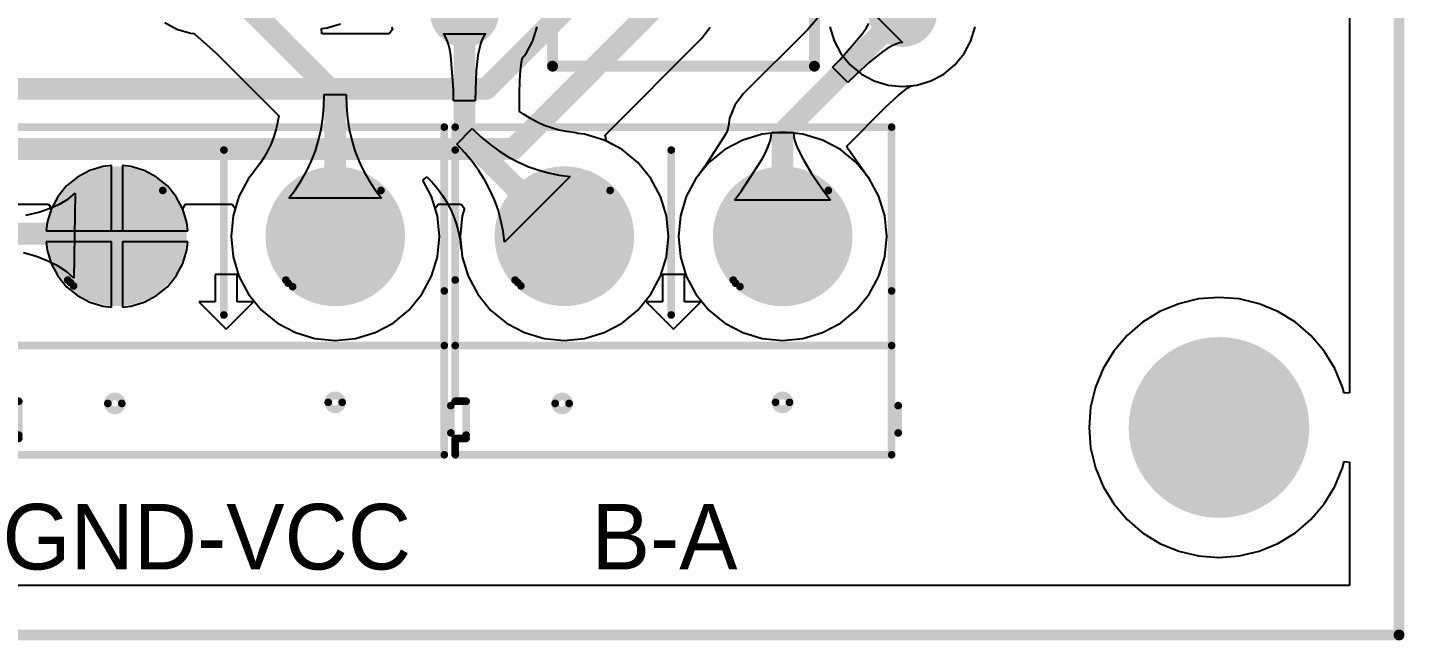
# Model space of a CAD drawing. Header units: millimetres. Extents: x 0 to 140, y 0 to 130.
# Drawn here: x 108.15 to 140.21, y -0.13 to 14.13 of the extents above; entities that cross this region are included whole.
import ezdxf

# ---------------------------------------------------------------- set-up
doc = ezdxf.new("R2010")
doc.units = ezdxf.units.MM
for name, color, linetype in [('BottomLayer', 5, 'Continuous'), ('BottomSolder', 6, 'Continuous'), ('KeepOutLayer', 6, 'Continuous'), ('MultiLayer', 9, 'Continuous'), ('PadHoleLayer', 156, 'Continuous'), ('TopLayer', 1, 'Continuous'), ('TopOverlay', 2, 'Continuous'), ('TopSolder', 216, 'Continuous')]:
    doc.layers.add(name, color=color, linetype=linetype)

# ---------------------------------------------------------------- blocks, each defined once
blk = doc.blocks.new('_________1_4__7')
at = {"layer": 'BottomLayer'}
h = blk.add_hatch(color=5, dxfattribs=at)
edge = h.paths.add_edge_path()
edge.add_arc((-5.1, 0), 0.7, 0, 360)
h = blk.add_hatch(color=5, dxfattribs=at)
edge = h.paths.add_edge_path()
edge.add_arc((5.1, 0), 0.7, 0, 360)
at = {"layer": 'BottomSolder'}
h = blk.add_hatch(color=6, dxfattribs=at)
edge = h.paths.add_edge_path()
edge.add_arc((-5.1, 0), 0.802, 0, 360)
h = blk.add_hatch(color=6, dxfattribs=at)
edge = h.paths.add_edge_path()
edge.add_arc((5.1, 0), 0.802, 0, 360)
at = {"layer": 'MultiLayer'}
h = blk.add_hatch(color=9, dxfattribs=at)
edge = h.paths.add_edge_path()
edge.add_arc((-5.1, 0), 0.7, 0, 360)
h = blk.add_hatch(color=9, dxfattribs=at)
edge = h.paths.add_edge_path()
edge.add_arc((5.1, 0), 0.7, 0, 360)
at = {"layer": 'PadHoleLayer'}
h = blk.add_hatch(color=156, dxfattribs=at)
edge = h.paths.add_edge_path()
edge.add_arc((-5.1, 0), 0.3, 0, 360)
h = blk.add_hatch(color=156, dxfattribs=at)
edge = h.paths.add_edge_path()
edge.add_arc((5.1, 0), 0.3, 0, 360)
at = {"layer": 'TopLayer'}
h = blk.add_hatch(color=1, dxfattribs=at)
edge = h.paths.add_edge_path()
edge.add_arc((-5.1, 0), 0.7, 0, 360)
h = blk.add_hatch(color=1, dxfattribs=at)
edge = h.paths.add_edge_path()
edge.add_arc((5.1, 0), 0.7, 0, 360)
at = {"layer": 'TopSolder'}
h = blk.add_hatch(color=216, dxfattribs=at)
edge = h.paths.add_edge_path()
edge.add_arc((-5.1, 0), 0.802, 0, 360)
h = blk.add_hatch(color=216, dxfattribs=at)
edge = h.paths.add_edge_path()
edge.add_arc((5.1, 0), 0.802, 0, 360)
at = {"layer": 'TopOverlay', "const_width": 0.254}
for points in [[(3.048, 1.25), (-3.048, 1.25)], [(-3.048, 1.25), (-3.048, -1.25)], [(3.048, 1.25), (3.048, -1.25)], [(-3.073, 0), (-4.394, 0)], [(4.42, 0), (3.099, 0)], [(3.048, -1.25), (-3.048, -1.25)]]:
    blk.add_lwpolyline(points, dxfattribs=at)
at = {"layer": 'TopOverlay', "const_width": 0.127}
for points in [[(-3.111, 1.25, 1), (-2.985, 1.25, 1)], [(-3.111, 1.25, 1), (-2.985, 1.25, 1)], [(2.985, 1.25, 1), (3.111, 1.25, 1)], [(2.985, 1.25, 1), (3.111, 1.25, 1)], [(-4.458, 0, 1), (-4.331, 0, 1)], [(-3.137, 0, 1), (-3.01, 0, 1)], [(3.035, 0, 1), (3.162, 0, 1)], [(4.356, 0, 1), (4.483, 0, 1)], [(-3.111, -1.25, 1), (-2.985, -1.25, 1)], [(-3.111, -1.25, 1), (-2.985, -1.25, 1)], [(2.985, -1.25, 1), (3.111, -1.25, 1)], [(2.985, -1.25, 1), (3.111, -1.25, 1)]]:
    blk.add_lwpolyline(points, format="xyb", close=True, dxfattribs=at)
blk = doc.blocks.new('C___2_KF301_5_08_11')
at = {"layer": 'BottomLayer'}
h = blk.add_hatch(color=5, dxfattribs=at)
edge = h.paths.add_edge_path()
edge.add_arc((0, 0), 1.397, 0, 360)
h = blk.add_hatch(color=5, dxfattribs=at)
edge = h.paths.add_edge_path()
edge.add_arc((5.08, 0), 1.397, 0, 360)
at = {"layer": 'BottomSolder'}
h = blk.add_hatch(color=6, dxfattribs=at)
edge = h.paths.add_edge_path()
edge.add_arc((0, 0), 1.499, 0, 360)
h = blk.add_hatch(color=6, dxfattribs=at)
edge = h.paths.add_edge_path()
edge.add_arc((5.08, 0), 1.499, 0, 360)
at = {"layer": 'MultiLayer'}
h = blk.add_hatch(color=9, dxfattribs=at)
edge = h.paths.add_edge_path()
edge.add_arc((0, 0), 1.397, 0, 360)
h = blk.add_hatch(color=9, dxfattribs=at)
edge = h.paths.add_edge_path()
edge.add_arc((5.08, 0), 1.397, 0, 360)
at = {"layer": 'PadHoleLayer'}
h = blk.add_hatch(color=156, dxfattribs=at)
edge = h.paths.add_edge_path()
edge.add_arc((0, 0), 0.635, 0, 360)
h = blk.add_hatch(color=156, dxfattribs=at)
edge = h.paths.add_edge_path()
edge.add_arc((5.08, 0), 0.635, 0, 360)
at = {"layer": 'TopLayer'}
h = blk.add_hatch(color=1, dxfattribs=at)
edge = h.paths.add_edge_path()
edge.add_arc((0, 0), 1.397, 0, 360)
h = blk.add_hatch(color=1, dxfattribs=at)
edge = h.paths.add_edge_path()
edge.add_arc((5.08, 0), 1.397, 0, 360)
at = {"layer": 'TopSolder'}
h = blk.add_hatch(color=216, dxfattribs=at)
edge = h.paths.add_edge_path()
edge.add_arc((0, 0), 1.499, 0, 360)
h = blk.add_hatch(color=216, dxfattribs=at)
edge = h.paths.add_edge_path()
edge.add_arc((5.08, 0), 1.499, 0, 360)
at = {"layer": 'TopOverlay'}
for p, q in [((2.54, 2.159), (1.905, 1.524)), ((3.175, 1.524), (2.54, 2.159)), ((1.905, 1.524), (2.286, 1.524)), ((2.286, 1.524), (2.286, 0.889)), ((2.794, 0.889), (2.794, 1.524)), ((2.794, 1.524), (3.175, 1.524)), ((2.286, 0.889), (2.794, 0.889))]:
    blk.add_line(p, q, dxfattribs=at)
at = {"layer": 'TopOverlay', "const_width": 0.178}
for points in [[(7.62, 5.08), (-2.54, 5.08)], [(-2.54, 5.08), (-2.54, 1.27)], [(7.62, 5.08), (7.62, 4.699)], [(-2.692, 4.572), (-2.692, 3.937)], [(7.62, 4.699), (7.366, 4.699)], [(7.366, 4.623), (7.366, 3.835)], [(7.62, 3.835), (7.366, 3.835)], [(7.62, 3.835), (7.62, -2.54)], [(7.62, 2.54), (-2.54, 2.54)], [(2.591, 1.829), (2.591, -2.007)], [(-2.54, 1.27), (-2.54, -2.54)], [(1.092, 1.092), (-1.067, -1.067)], [(6.16, 1.079), (4.013, -1.067)], [(7.62, 1.016), (7.62, -2.007)], [(7.62, -2.54), (-2.54, -2.54)]]:
    blk.add_lwpolyline(points, dxfattribs=at)
at = {"layer": 'TopOverlay'}
for points, const_width in [([(-2.584, 5.08, 1), (-2.496, 5.08, 1)], 0.0889), ([(-2.584, 5.08, 1), (-2.496, 5.08, 1)], 0.0889), ([(7.576, 5.08, 1), (7.664, 5.08, 1)], 0.0889), ([(7.576, 5.08, 1), (7.664, 5.08, 1)], 0.0889), ([(-2.737, 4.572, 1), (-2.648, 4.572, 1)], 0.0889), ([(7.322, 4.699, 1), (7.41, 4.699, 1)], 0.0889), ([(7.322, 4.623, 1), (7.41, 4.623, 1)], 0.0889), ([(7.576, 4.699, 1), (7.664, 4.699, 1)], 0.0889), ([(7.576, 4.699, 1), (7.664, 4.699, 1)], 0.0889), ([(-2.737, 3.937, 1), (-2.648, 3.937, 1)], 0.0889), ([(0.163, 3.861, 1), (-0.163, 3.861, 1)], 0.178), ([(-0.207, 3.861, 1), (-0.118, 3.861, 1)], 0.0889), ([(0.118, 3.861, 1), (0.207, 3.861, 1)], 0.0889), ([(5.293, 3.886, 1), (4.968, 3.886, 1)], 0.178), ([(4.924, 3.886, 1), (5.013, 3.886, 1)], 0.0889), ([(5.249, 3.886, 1), (5.338, 3.886, 1)], 0.0889), ([(7.322, 3.835, 1), (7.41, 3.835, 1)], 0.0889), ([(7.322, 3.835, 1), (7.41, 3.835, 1)], 0.0889), ([(7.576, 3.835, 1), (7.664, 3.835, 1)], 0.0889), ([(7.576, 3.835, 1), (7.664, 3.835, 1)], 0.0889), ([(-2.584, 2.54, 1), (-2.496, 2.54, 1)], 0.0889), ([(7.576, 2.54, 1), (7.664, 2.54, 1)], 0.0889), ([(2.546, 1.829, 1), (2.635, 1.829, 1)], 0.0889), ([(-2.584, 1.27, 1), (-2.496, 1.27, 1)], 0.0889), ([(-2.584, 1.27, 1), (-2.496, 1.27, 1)], 0.0889), ([(0.947, 1.17, 1), (1.036, 1.17, 1)], 0.0889), ([(1.048, 1.092, 1), (1.137, 1.092, 1)], 0.0889), ([(1.103, 1.017, 1), (1.192, 1.017, 1)], 0.0889), ([(6.045, 1.154, 1), (6.134, 1.154, 1)], 0.0889), ([(6.115, 1.079, 1), (6.204, 1.079, 1)], 0.0889), ([(6.183, 1.017, 1), (6.272, 1.017, 1)], 0.0889), ([(7.576, 1.016, 1), (7.664, 1.016, 1)], 0.0889), ([(-1.111, -1.067, 1), (-1.022, -1.067, 1)], 0.0889), ([(3.969, -1.067, 1), (4.058, -1.067, 1)], 0.0889), ([(2.546, -2.007, 1), (2.635, -2.007, 1)], 0.0889), ([(7.576, -2.007, 1), (7.664, -2.007, 1)], 0.0889), ([(-2.584, -2.54, 1), (-2.496, -2.54, 1)], 0.0889), ([(-2.584, -2.54, 1), (-2.496, -2.54, 1)], 0.0889), ([(7.576, -2.54, 1), (7.664, -2.54, 1)], 0.0889), ([(7.576, -2.54, 1), (7.664, -2.54, 1)], 0.0889)]:
    blk.add_lwpolyline(points, format="xyb", close=True, dxfattribs=dict(at, const_width=const_width))
at = {"layer": 'TopOverlay', "const_width": 0.178}
for points in [[(1.148, 1.017, -28.0907), (0.992, 1.17)], [(6.228, 1.017, -31.551006), (6.09, 1.154)]]:
    blk.add_lwpolyline(points, format="xyb", dxfattribs=at)
blk = doc.blocks.new('C___2_KF301_5_08_12')
at = {"layer": 'BottomLayer'}
h = blk.add_hatch(color=5, dxfattribs=at)
edge = h.paths.add_edge_path()
edge.add_arc((0, 0), 1.397, 0, 360)
h = blk.add_hatch(color=5, dxfattribs=at)
edge = h.paths.add_edge_path()
edge.add_arc((5.08, 0), 1.397, 0, 360)
at = {"layer": 'BottomSolder'}
h = blk.add_hatch(color=6, dxfattribs=at)
edge = h.paths.add_edge_path()
edge.add_arc((0, 0), 1.499, 0, 360)
h = blk.add_hatch(color=6, dxfattribs=at)
edge = h.paths.add_edge_path()
edge.add_arc((5.08, 0), 1.499, 0, 360)
at = {"layer": 'MultiLayer'}
h = blk.add_hatch(color=9, dxfattribs=at)
edge = h.paths.add_edge_path()
edge.add_arc((0, 0), 1.397, 0, 360)
h = blk.add_hatch(color=9, dxfattribs=at)
edge = h.paths.add_edge_path()
edge.add_arc((5.08, 0), 1.397, 0, 360)
at = {"layer": 'PadHoleLayer'}
h = blk.add_hatch(color=156, dxfattribs=at)
edge = h.paths.add_edge_path()
edge.add_arc((0, 0), 0.635, 0, 360)
h = blk.add_hatch(color=156, dxfattribs=at)
edge = h.paths.add_edge_path()
edge.add_arc((5.08, 0), 0.635, 0, 360)
at = {"layer": 'TopLayer'}
h = blk.add_hatch(color=1, dxfattribs=at)
edge = h.paths.add_edge_path()
edge.add_arc((0, 0), 1.397, 0, 360)
h = blk.add_hatch(color=1, dxfattribs=at)
edge = h.paths.add_edge_path()
edge.add_arc((5.08, 0), 1.397, 0, 360)
at = {"layer": 'TopSolder'}
h = blk.add_hatch(color=216, dxfattribs=at)
edge = h.paths.add_edge_path()
edge.add_arc((0, 0), 1.499, 0, 360)
h = blk.add_hatch(color=216, dxfattribs=at)
edge = h.paths.add_edge_path()
edge.add_arc((5.08, 0), 1.499, 0, 360)
at = {"layer": 'TopOverlay'}
for p, q in [((2.54, 2.159), (1.905, 1.524)), ((3.175, 1.524), (2.54, 2.159)), ((1.905, 1.524), (2.286, 1.524)), ((2.286, 1.524), (2.286, 0.889)), ((2.794, 0.889), (2.794, 1.524)), ((2.794, 1.524), (3.175, 1.524)), ((2.286, 0.889), (2.794, 0.889))]:
    blk.add_line(p, q, dxfattribs=at)
at = {"layer": 'TopOverlay', "const_width": 0.178}
for points in [[(7.62, 5.08), (-2.54, 5.08)], [(-2.54, 5.08), (-2.54, 1.27)], [(7.62, 5.08), (7.62, 4.699)], [(-2.692, 4.572), (-2.692, 3.937)], [(7.62, 4.699), (7.366, 4.699)], [(7.366, 4.623), (7.366, 3.835)], [(7.62, 3.835), (7.366, 3.835)], [(7.62, 3.835), (7.62, -2.54)], [(7.62, 2.54), (-2.54, 2.54)], [(2.591, 1.829), (2.591, -2.007)], [(-2.54, 1.27), (-2.54, -2.54)], [(1.092, 1.092), (-1.067, -1.067)], [(6.16, 1.079), (4.013, -1.067)], [(7.62, 1.016), (7.62, -2.007)], [(7.62, -2.54), (-2.54, -2.54)]]:
    blk.add_lwpolyline(points, dxfattribs=at)
at = {"layer": 'TopOverlay'}
for points, const_width in [([(-2.584, 5.08, 1), (-2.496, 5.08, 1)], 0.0889), ([(-2.584, 5.08, 1), (-2.496, 5.08, 1)], 0.0889), ([(7.576, 5.08, 1), (7.664, 5.08, 1)], 0.0889), ([(7.576, 5.08, 1), (7.664, 5.08, 1)], 0.0889), ([(-2.737, 4.572, 1), (-2.648, 4.572, 1)], 0.0889), ([(7.322, 4.699, 1), (7.41, 4.699, 1)], 0.0889), ([(7.322, 4.623, 1), (7.41, 4.623, 1)], 0.0889), ([(7.576, 4.699, 1), (7.664, 4.699, 1)], 0.0889), ([(7.576, 4.699, 1), (7.664, 4.699, 1)], 0.0889), ([(-2.737, 3.937, 1), (-2.648, 3.937, 1)], 0.0889), ([(0.163, 3.861, 1), (-0.163, 3.861, 1)], 0.178), ([(-0.207, 3.861, 1), (-0.118, 3.861, 1)], 0.0889), ([(0.118, 3.861, 1), (0.207, 3.861, 1)], 0.0889), ([(5.293, 3.886, 1), (4.968, 3.886, 1)], 0.178), ([(4.924, 3.886, 1), (5.013, 3.886, 1)], 0.0889), ([(5.249, 3.886, 1), (5.338, 3.886, 1)], 0.0889), ([(7.322, 3.835, 1), (7.41, 3.835, 1)], 0.0889), ([(7.322, 3.835, 1), (7.41, 3.835, 1)], 0.0889), ([(7.576, 3.835, 1), (7.664, 3.835, 1)], 0.0889), ([(7.576, 3.835, 1), (7.664, 3.835, 1)], 0.0889), ([(-2.584, 2.54, 1), (-2.496, 2.54, 1)], 0.0889), ([(7.576, 2.54, 1), (7.664, 2.54, 1)], 0.0889), ([(2.546, 1.829, 1), (2.635, 1.829, 1)], 0.0889), ([(-2.584, 1.27, 1), (-2.496, 1.27, 1)], 0.0889), ([(-2.584, 1.27, 1), (-2.496, 1.27, 1)], 0.0889), ([(0.947, 1.17, 1), (1.036, 1.17, 1)], 0.0889), ([(1.048, 1.092, 1), (1.137, 1.092, 1)], 0.0889), ([(1.103, 1.017, 1), (1.192, 1.017, 1)], 0.0889), ([(6.045, 1.154, 1), (6.134, 1.154, 1)], 0.0889), ([(6.115, 1.079, 1), (6.204, 1.079, 1)], 0.0889), ([(6.183, 1.017, 1), (6.272, 1.017, 1)], 0.0889), ([(7.576, 1.016, 1), (7.664, 1.016, 1)], 0.0889), ([(-1.111, -1.067, 1), (-1.022, -1.067, 1)], 0.0889), ([(3.969, -1.067, 1), (4.058, -1.067, 1)], 0.0889), ([(2.546, -2.007, 1), (2.635, -2.007, 1)], 0.0889), ([(7.576, -2.007, 1), (7.664, -2.007, 1)], 0.0889), ([(-2.584, -2.54, 1), (-2.496, -2.54, 1)], 0.0889), ([(-2.584, -2.54, 1), (-2.496, -2.54, 1)], 0.0889), ([(7.576, -2.54, 1), (7.664, -2.54, 1)], 0.0889), ([(7.576, -2.54, 1), (7.664, -2.54, 1)], 0.0889)]:
    blk.add_lwpolyline(points, format="xyb", close=True, dxfattribs=dict(at, const_width=const_width))
at = {"layer": 'TopOverlay', "const_width": 0.178}
for points in [[(1.148, 1.017, -28.0907), (0.992, 1.17)], [(6.228, 1.017, -31.551006), (6.09, 1.154)]]:
    blk.add_lwpolyline(points, format="xyb", dxfattribs=at)

msp = doc.modelspace()

# ---------------------------------------------------------------- hatches: boundary and pattern name
at = {"layer": 'BottomLayer'}
h = msp.add_hatch(color=5, dxfattribs=at)
edge = h.paths.add_edge_path()
edge.add_arc((135.89, 4.826), 2, 0, 360)
at = {"layer": 'BottomSolder'}
h = msp.add_hatch(color=6, dxfattribs=at)
edge = h.paths.add_edge_path()
edge.add_arc((135.89, 4.826), 2.102, 0, 360)
at = {"layer": 'MultiLayer'}
h = msp.add_hatch(color=9, dxfattribs=at)
edge = h.paths.add_edge_path()
edge.add_arc((135.89, 4.826), 2, 0, 360)
at = {"layer": 'PadHoleLayer'}
h = msp.add_hatch(color=156, dxfattribs=at)
edge = h.paths.add_edge_path()
edge.add_arc((135.89, 4.826), 1.5, 0, 360)
at = {"layer": 'TopLayer'}
h = msp.add_hatch(color=1, dxfattribs=at)
edge = h.paths.add_edge_path()
edge.add_arc((135.89, 4.826), 2, 0, 360)
at = {"layer": 'TopSolder'}
h = msp.add_hatch(color=216, dxfattribs=at)
edge = h.paths.add_edge_path()
edge.add_arc((135.89, 4.826), 2.102, 0, 360)

# ---------------------------------------------------------------- linework, layer by layer
at = {"layer": 'BottomLayer'}
for p, q in [((138.928, 124.794), (138.928, 5.635)), ((126.78, 14.618), (126.317, 14.083)), ((127.824, 14.478), (128.524, 13.778)), ((111.346, 14.242), (111.633, 14.088)), ((119.917, 13.818), (120.015, 14.142)), ((127.591, 13.99), (127.675, 14.111)), ((127.675, 14.111), (127.74, 14.221)), ((130.117, 13.818), (130.215, 14.142)), ((111.633, 14.088), (111.944, 13.994)), ((111.944, 13.994), (112.027, 13.986)), ((112.027, 13.986), (112.05, 13.969)), ((112.05, 13.969), (112.529, 13.548)), ((117.875, 13.924), (117.829, 13.983)), ((117.829, 13.983), (118.819, 13.983)), ((117.916, 13.844), (117.875, 13.924)), ((117.952, 13.742), (117.916, 13.844)), ((118.732, 13.844), (118.696, 13.742)), ((118.773, 13.924), (118.732, 13.844)), ((118.819, 13.983), (118.773, 13.924)), ((119.758, 13.52), (119.917, 13.818)), ((126.317, 14.083), (124.824, 12.59)), ((127.07, 13.387), (127.591, 13.99)), ((129.958, 13.52), (130.117, 13.818)), ((112.529, 13.548), (114, 12.077)), ((117.983, 13.618), (117.952, 13.742)), ((118.01, 13.473), (117.983, 13.618)), ((118.068, 12.678), (118.01, 13.473)), ((118.638, 13.473), (118.6, 13.119)), ((118.665, 13.618), (118.638, 13.473)), ((118.696, 13.742), (118.665, 13.618)), ((119.67, 13.413), (119.758, 13.52)), ((128.036, 13.545), (127.758, 13.322)), ((128.157, 13.629), (128.036, 13.545)), ((128.267, 13.694), (128.157, 13.629)), ((128.364, 13.741), (128.267, 13.694)), ((128.45, 13.769), (128.364, 13.741)), ((128.524, 13.778), (128.45, 13.769)), ((129.743, 13.259), (129.958, 13.52)), ((119.622, 13.041), (119.653, 13.325)), ((119.653, 13.325), (119.667, 13.4)), ((119.667, 13.4), (119.67, 13.413)), ((126.893, 13.206), (127.07, 13.387)), ((127.252, 12.847), (126.893, 13.206)), ((127.758, 13.322), (127.433, 13.024)), ((129.482, 13.044), (129.743, 13.259)), ((118.6, 13.119), (118.58, 12.678)), ((119.605, 12.651), (119.622, 13.041)), ((127.433, 13.024), (127.252, 12.847)), ((128.86, 12.787), (129.184, 12.885)), ((129.184, 12.885), (129.482, 13.044)), ((115.054, 12.294), (115.062, 12.573)), ((115.062, 12.573), (115.57, 12.573)), ((115.57, 12.573), (115.578, 12.294)), ((118.07, 12.426), (118.068, 12.678)), ((118.58, 12.678), (118.578, 12.426)), ((119.605, 12.65), (119.605, 12.651)), ((119.605, 12.178), (119.605, 12.65)), ((124.824, 12.59), (124.621, 12.324)), ((128.138, 12.28), (128.425, 12.544)), ((128.425, 12.544), (128.649, 12.723)), ((128.649, 12.723), (128.711, 12.766)), ((128.711, 12.766), (128.723, 12.773)), ((128.723, 12.773), (128.86, 12.787)), ((115.029, 12.023), (115.054, 12.294)), ((115.578, 12.294), (115.603, 12.023)), ((118.578, 12.426), (118.07, 12.426)), ((124.621, 12.324), (124.493, 12.016)), ((127.223, 11.366), (128.137, 12.28)), ((128.137, 12.28), (128.138, 12.28)), ((113.981, 11.954), (113.939, 11.769)), ((114, 12.077), (113.981, 11.954)), ((114.988, 11.761), (115.029, 12.023)), ((115.603, 12.023), (115.644, 11.761)), ((119.699, 12.109), (119.605, 12.178)), ((119.859, 12.01), (119.699, 12.109)), ((120.019, 11.924), (119.859, 12.01)), ((120.183, 11.851), (120.019, 11.924)), ((124.493, 12.016), (124.47, 11.841)), ((113.886, 11.593), (113.822, 11.425)), ((113.939, 11.769), (113.886, 11.593)), ((114.93, 11.507), (114.988, 11.761)), ((115.644, 11.761), (115.702, 11.507)), ((118.144, 11.417), (118.504, 11.777)), ((118.504, 11.777), (118.705, 11.587)), ((118.705, 11.587), (118.912, 11.415)), ((120.35, 11.791), (120.183, 11.851)), ((120.521, 11.743), (120.35, 11.791)), ((120.698, 11.706), (120.521, 11.743)), ((120.917, 11.678), (120.698, 11.706)), ((120.966, 11.665), (120.917, 11.678)), ((121.123, 11.649), (120.966, 11.665)), ((121.578, 11.511), (121.123, 11.649)), ((124.373, 11.594), (123.934, 10.915)), ((124.414, 11.673), (124.373, 11.594)), ((124.446, 11.745), (124.414, 11.673)), ((124.455, 11.769), (124.446, 11.745)), ((124.456, 11.78), (124.455, 11.769)), ((124.47, 11.841), (124.456, 11.78)), ((125.441, 11.485), (125.467, 11.592)), ((125.467, 11.592), (125.476, 11.684)), ((125.476, 11.684), (125.984, 11.684)), ((125.984, 11.684), (125.993, 11.592)), ((125.993, 11.592), (126.019, 11.485)), ((113.747, 11.265), (113.66, 11.11)), ((113.822, 11.425), (113.747, 11.265)), ((114.766, 11.025), (114.856, 11.262)), ((114.856, 11.262), (114.93, 11.507)), ((115.702, 11.507), (115.776, 11.262)), ((115.776, 11.262), (115.866, 11.025)), ((118.334, 11.216), (118.144, 11.417)), ((118.912, 11.415), (119.125, 11.26)), ((119.125, 11.26), (119.344, 11.122)), ((121.997, 11.287), (121.578, 11.511)), ((122.365, 10.986), (121.997, 11.287)), ((125.26, 11.078), (125.338, 11.228)), ((125.338, 11.228), (125.398, 11.364)), ((125.398, 11.364), (125.441, 11.485)), ((126.019, 11.485), (126.062, 11.364)), ((126.062, 11.364), (126.122, 11.228)), ((126.122, 11.228), (126.2, 11.078)), ((127.269, 11.289), (127.223, 11.366)), ((127.518, 10.927), (127.269, 11.289)), ((110.109, 10.917), (109.912, 10.898)), ((110.109, 9.398), (110.109, 10.917)), ((110.56, 10.898), (110.363, 10.917)), ((110.363, 10.917), (110.363, 9.398)), ((113.561, 10.96), (113.427, 10.785)), ((113.66, 11.11), (113.561, 10.96)), ((114.659, 10.796), (114.766, 11.025)), ((115.866, 11.025), (115.973, 10.796)), ((118.506, 11.009), (118.334, 11.216)), ((118.661, 10.796), (118.506, 11.009)), ((119.344, 11.122), (119.569, 11.002)), ((119.569, 11.002), (119.8, 10.899)), ((119.8, 10.899), (120.037, 10.814)), ((122.666, 10.618), (122.365, 10.986)), ((123.934, 10.915), (123.788, 10.717)), ((124.777, 10.332), (125.26, 11.078)), ((126.2, 11.078), (126.407, 10.734)), ((127.672, 10.717), (127.518, 10.927)), ((109.314, 10.65), (109.063, 10.444)), ((109.601, 10.804), (109.314, 10.65)), ((109.912, 10.898), (109.601, 10.804)), ((110.871, 10.804), (110.56, 10.898)), ((111.158, 10.65), (110.871, 10.804)), ((111.409, 10.444), (111.158, 10.65)), ((113.3, 10.618), (113.076, 10.199)), ((113.401, 10.741), (113.3, 10.618)), ((113.427, 10.785), (113.401, 10.741)), ((114.535, 10.576), (114.659, 10.796)), ((115.973, 10.796), (116.097, 10.576)), ((117.355, 10.575), (117.458, 10.651)), ((117.458, 10.651), (117.459, 10.65)), ((117.459, 10.65), (117.566, 10.537)), ((118.799, 10.577), (118.661, 10.796)), ((120.784, 10.662), (119.259, 9.137)), ((120.037, 10.814), (120.28, 10.746)), ((120.28, 10.746), (120.529, 10.695)), ((120.529, 10.695), (120.784, 10.662)), ((122.89, 10.199), (122.666, 10.618)), ((123.714, 10.618), (123.49, 10.199)), ((123.772, 10.688), (123.714, 10.618)), ((123.788, 10.717), (123.772, 10.688)), ((126.407, 10.734), (126.683, 10.332)), ((127.688, 10.688), (127.672, 10.717)), ((127.746, 10.618), (127.688, 10.688)), ((127.97, 10.199), (127.746, 10.618)), ((109.063, 10.444), (108.857, 10.193)), ((109.105, 10.144), (109.264, 10.274)), ((109.264, 10.274), (109.234, 8.298)), ((111.615, 10.193), (111.409, 10.444)), ((114.239, 10.161), (114.395, 10.364)), ((114.395, 10.364), (114.535, 10.576)), ((116.097, 10.576), (116.237, 10.364)), ((116.237, 10.364), (116.393, 10.161)), ((117.556, 10.199), (117.355, 10.575)), ((117.566, 10.537), (117.697, 10.38)), ((117.697, 10.38), (117.812, 10.222)), ((118.919, 10.352), (118.799, 10.577)), ((119.022, 10.121), (118.919, 10.352)), ((124.613, 10.11), (124.777, 10.332)), ((126.683, 10.332), (126.847, 10.11)), ((108.68, 9.925), (108.91, 10.027)), ((108.857, 10.193), (108.703, 9.906)), ((108.91, 10.027), (109.105, 10.144)), ((111.769, 9.906), (111.615, 10.193)), ((113.076, 10.199), (112.938, 9.744)), ((116.393, 10.161), (114.239, 10.161)), ((117.694, 9.744), (117.556, 10.199)), ((117.812, 10.222), (117.911, 10.062)), ((117.911, 10.062), (117.997, 9.901)), ((119.107, 9.884), (119.022, 10.121)), ((123.028, 9.744), (122.89, 10.199)), ((123.49, 10.199), (123.352, 9.744)), ((126.847, 10.11), (124.613, 10.11)), ((128.108, 9.744), (127.97, 10.199)), ((108.114, 9.76), (108.415, 9.835)), ((108.415, 9.835), (108.68, 9.925)), ((108.703, 9.906), (108.609, 9.595)), ((111.863, 9.595), (111.769, 9.906)), ((112.938, 9.744), (112.891, 9.271)), ((117.741, 9.271), (117.694, 9.744)), ((117.997, 9.901), (118.07, 9.738)), ((118.07, 9.738), (118.13, 9.571)), ((119.175, 9.641), (119.107, 9.884)), ((119.226, 9.392), (119.175, 9.641)), ((123.075, 9.271), (123.028, 9.744)), ((123.352, 9.744), (123.305, 9.271)), ((128.155, 9.271), (128.108, 9.744)), ((108.609, 9.595), (108.59, 9.398)), ((108.59, 9.398), (110.109, 9.398)), ((110.363, 9.398), (111.882, 9.398)), ((111.882, 9.398), (111.863, 9.595)), ((118.13, 9.571), (118.178, 9.4)), ((118.178, 9.4), (118.215, 9.223)), ((119.259, 9.137), (119.226, 9.392)), ((110.109, 9.144), (108.59, 9.144)), ((108.59, 9.144), (108.609, 8.947)), ((110.109, 7.625), (110.109, 9.144)), ((111.882, 9.144), (110.363, 9.144)), ((110.363, 9.144), (110.363, 7.625)), ((111.863, 8.947), (111.882, 9.144)), ((112.891, 9.271), (112.938, 8.798)), ((117.694, 8.798), (117.741, 9.271)), ((118.215, 9.223), (118.243, 9.004)), ((118.243, 9.004), (118.256, 8.955)), ((123.028, 8.798), (123.075, 9.271)), ((123.305, 9.271), (123.352, 8.798)), ((128.108, 8.798), (128.155, 9.271)), ((108.361, 8.799), (108.06, 8.885)), ((108.629, 8.697), (108.361, 8.799)), ((108.609, 8.947), (108.703, 8.636)), ((108.864, 8.579), (108.629, 8.697)), ((111.769, 8.636), (111.863, 8.947)), ((112.938, 8.798), (113.076, 8.343)), ((117.556, 8.343), (117.694, 8.798)), ((118.256, 8.955), (118.272, 8.798)), ((118.272, 8.798), (118.41, 8.343)), ((122.89, 8.343), (123.028, 8.798)), ((123.352, 8.798), (123.49, 8.343)), ((127.97, 8.343), (128.108, 8.798)), ((108.703, 8.636), (108.857, 8.349)), ((108.857, 8.349), (109.063, 8.098)), ((109.065, 8.446), (108.864, 8.579)), ((109.234, 8.298), (109.065, 8.446)), ((111.409, 8.098), (111.615, 8.349)), ((111.615, 8.349), (111.769, 8.636)), ((113.076, 8.343), (113.3, 7.924)), ((117.332, 7.924), (117.556, 8.343)), ((118.41, 8.343), (118.634, 7.924)), ((122.666, 7.924), (122.89, 8.343)), ((123.49, 8.343), (123.714, 7.924)), ((127.746, 7.924), (127.97, 8.343)), ((109.063, 8.098), (109.314, 7.892)), ((111.158, 7.892), (111.409, 8.098)), ((109.314, 7.892), (109.601, 7.738)), ((109.601, 7.738), (109.912, 7.644)), ((110.56, 7.644), (110.871, 7.738)), ((110.871, 7.738), (111.158, 7.892)), ((113.3, 7.924), (113.601, 7.556)), ((117.031, 7.556), (117.332, 7.924)), ((118.634, 7.924), (118.935, 7.556)), ((122.365, 7.556), (122.666, 7.924)), ((123.714, 7.924), (124.015, 7.556)), ((127.445, 7.556), (127.746, 7.924)), ((134.955, 7.703), (134.517, 7.522)), ((135.417, 7.814), (134.955, 7.703)), ((135.89, 7.851), (135.417, 7.814)), ((136.363, 7.814), (135.89, 7.851)), ((136.825, 7.703), (136.363, 7.814)), ((137.263, 7.522), (136.825, 7.703)), ((109.912, 7.644), (110.109, 7.625)), ((110.363, 7.625), (110.56, 7.644)), ((113.601, 7.556), (113.969, 7.255)), ((116.663, 7.255), (117.031, 7.556)), ((118.935, 7.556), (119.303, 7.255)), ((121.997, 7.255), (122.365, 7.556)), ((124.015, 7.556), (124.383, 7.255)), ((127.077, 7.255), (127.445, 7.556)), ((134.517, 7.522), (134.112, 7.274)), ((137.668, 7.274), (137.263, 7.522)), ((113.969, 7.255), (114.388, 7.031)), ((116.244, 7.031), (116.663, 7.255)), ((119.303, 7.255), (119.722, 7.031)), ((121.578, 7.031), (121.997, 7.255)), ((124.383, 7.255), (124.802, 7.031)), ((126.658, 7.031), (127.077, 7.255)), ((134.112, 7.274), (133.751, 6.965)), ((138.029, 6.965), (137.668, 7.274)), ((114.388, 7.031), (114.843, 6.893)), ((114.843, 6.893), (115.316, 6.846)), ((115.316, 6.846), (115.789, 6.893)), ((115.789, 6.893), (116.244, 7.031)), ((119.722, 7.031), (120.177, 6.893)), ((120.177, 6.893), (120.65, 6.846)), ((120.65, 6.846), (121.123, 6.893)), ((121.123, 6.893), (121.578, 7.031)), ((124.802, 7.031), (125.257, 6.893)), ((125.257, 6.893), (125.73, 6.846)), ((125.73, 6.846), (126.203, 6.893)), ((126.203, 6.893), (126.658, 7.031)), ((133.751, 6.965), (133.442, 6.604)), ((138.338, 6.604), (138.029, 6.965)), ((133.442, 6.604), (133.194, 6.199)), ((138.586, 6.199), (138.338, 6.604)), ((133.194, 6.199), (133.013, 5.761)), ((138.767, 5.761), (138.586, 6.199)), ((133.013, 5.761), (132.902, 5.299)), ((138.801, 5.62), (138.767, 5.761)), ((138.928, 5.635), (138.801, 5.62)), ((132.902, 5.299), (132.865, 4.826)), ((132.865, 4.826), (132.902, 4.353)), ((132.902, 4.353), (133.013, 3.891)), ((133.013, 3.891), (133.194, 3.453)), ((138.586, 3.453), (138.767, 3.891)), ((138.767, 3.891), (138.801, 4.032)), ((138.801, 4.032), (138.928, 4.017)), ((138.928, 4.017), (138.928, 1.153)), ((133.194, 3.453), (133.442, 3.048)), ((138.338, 3.048), (138.586, 3.453)), ((133.442, 3.048), (133.751, 2.687)), ((138.029, 2.687), (138.338, 3.048)), ((133.751, 2.687), (134.112, 2.378)), ((137.668, 2.378), (138.029, 2.687)), ((134.112, 2.378), (134.517, 2.13)), ((137.263, 2.13), (137.668, 2.378)), ((134.517, 2.13), (134.955, 1.949)), ((134.955, 1.949), (135.417, 1.838)), ((136.363, 1.838), (136.825, 1.949)), ((136.825, 1.949), (137.263, 2.13)), ((135.417, 1.838), (135.89, 1.801)), ((135.89, 1.801), (136.363, 1.838)), ((138.928, 1.153), (1.153, 1.153))]:
    msp.add_line(p, q, dxfattribs=at)
at = {"layer": 'BottomLayer', "const_width": 0.508}
for points in [[(112.268, 15.621), (115.316, 12.573)], [(118.324, 11.597), (118.324, 14.478)], [(125.73, 11.684), (128.524, 14.478)], [(115.316, 9.271), (115.316, 12.573)], [(125.73, 9.271), (125.73, 11.684)], [(118.324, 11.597), (120.65, 9.271)], [(103.54, 9.334), (110.172, 9.334)], [(110.172, 9.334), (110.236, 9.271)]]:
    msp.add_lwpolyline(points, dxfattribs=at)
at = {"layer": 'BottomLayer', "const_width": 0.254}
for points in [[(115.189, 12.573, 1), (115.443, 12.573, 1)], [(115.189, 12.573, 1), (115.443, 12.573, 1)], [(125.603, 11.684, 1), (125.857, 11.684, 1)], [(125.603, 11.684, 1), (125.857, 11.684, 1)], [(118.197, 11.597, 1), (118.451, 11.597, 1)], [(118.197, 11.597, 1), (118.451, 11.597, 1)], [(110.046, 9.334, 1), (110.299, 9.334, 1)], [(110.046, 9.334, 1), (110.299, 9.334, 1)], [(110.109, 9.271, 1), (110.363, 9.271, 1)], [(115.189, 9.271, 1), (115.443, 9.271, 1)], [(120.523, 9.271, 1), (120.777, 9.271, 1)], [(125.603, 9.271, 1), (125.857, 9.271, 1)]]:
    msp.add_lwpolyline(points, format="xyb", close=True, dxfattribs=at)
at = {"layer": 'KeepOutLayer', "const_width": 0.254}
for points in [[(140.081, 130.048), (140.081, 0)], [(0, 0), (140.081, 0)]]:
    msp.add_lwpolyline(points, dxfattribs=at)
at = {"layer": 'KeepOutLayer', "const_width": 0.127}
msp.add_lwpolyline([(140.018, 0, 1), (140.145, 0, 1)], format="xyb", close=True, dxfattribs=at)
msp.add_lwpolyline([(140.018, 0, 1), (140.145, 0, 1)], format="xyb", close=True, dxfattribs=at)
at = {"layer": 'TopLayer'}
for p, q in [((138.928, 124.794), (138.928, 5.635)), ((115, 14.108), (115.132, 14.121)), ((115.007, 13.981), (115, 14.108)), ((115.132, 14.121), (115.443, 14.215)), ((116.633, 14.142), (116.651, 14.083)), ((123.842, 13.87), (124.045, 14.135)), ((126.833, 14.142), (126.931, 13.818)), ((130.117, 13.818), (130.215, 14.142)), ((116.575, 13.981), (115.007, 13.981)), ((116.651, 14.083), (116.575, 13.981)), ((121.599, 11.627), (123.842, 13.87)), ((126.931, 13.818), (127.09, 13.52)), ((129.958, 13.52), (130.117, 13.818)), ((127.09, 13.52), (127.305, 13.259)), ((129.743, 13.259), (129.958, 13.52)), ((127.305, 13.259), (127.566, 13.044)), ((129.482, 13.044), (129.743, 13.259)), ((127.566, 13.044), (127.864, 12.885)), ((127.864, 12.885), (128.188, 12.787)), ((128.86, 12.787), (129.184, 12.885)), ((129.184, 12.885), (129.482, 13.044)), ((128.188, 12.787), (128.524, 12.754)), ((128.524, 12.754), (128.86, 12.787)), ((121.633, 11.482), (121.599, 11.627)), ((125.257, 11.649), (124.802, 11.511)), ((125.73, 11.696), (125.257, 11.649)), ((126.203, 11.649), (125.73, 11.696)), ((126.658, 11.511), (126.203, 11.649)), ((121.997, 11.287), (121.633, 11.482)), ((122.365, 10.986), (121.997, 11.287)), ((124.383, 11.287), (124.015, 10.986)), ((124.802, 11.511), (124.383, 11.287)), ((127.077, 11.287), (126.658, 11.511)), ((127.445, 10.986), (127.077, 11.287)), ((122.666, 10.618), (122.365, 10.986)), ((124.015, 10.986), (123.714, 10.618)), ((127.746, 10.618), (127.445, 10.986)), ((122.89, 10.199), (122.666, 10.618)), ((123.714, 10.618), (123.49, 10.199)), ((127.97, 10.199), (127.746, 10.618)), ((104.69, 10.022), (108.642, 10.022)), ((108.642, 10.022), (108.696, 9.932)), ((111.776, 9.932), (111.83, 10.022)), ((111.83, 10.022), (112.916, 10.022)), ((112.916, 10.022), (112.991, 9.92)), ((117.641, 9.92), (117.716, 10.022)), ((117.716, 10.022), (118.25, 10.022)), ((118.25, 10.022), (118.325, 9.92)), ((123.028, 9.744), (122.89, 10.199)), ((123.49, 10.199), (123.352, 9.744)), ((128.108, 9.744), (127.97, 10.199)), ((108.7, 9.895), (108.609, 9.595)), ((108.696, 9.932), (108.7, 9.895)), ((111.772, 9.895), (111.776, 9.932)), ((111.863, 9.595), (111.772, 9.895)), ((112.938, 9.744), (112.891, 9.271)), ((112.991, 9.92), (112.938, 9.744)), ((117.694, 9.744), (117.641, 9.92)), ((117.741, 9.271), (117.694, 9.744)), ((118.272, 9.744), (118.225, 9.271)), ((118.325, 9.92), (118.272, 9.744)), ((123.075, 9.271), (123.028, 9.744)), ((123.352, 9.744), (123.305, 9.271)), ((128.155, 9.271), (128.108, 9.744)), ((108.609, 9.595), (108.59, 9.398)), ((108.59, 9.398), (110.236, 9.398)), ((110.236, 9.398), (111.882, 9.398)), ((111.882, 9.398), (111.863, 9.595)), ((110.109, 9.144), (108.59, 9.144)), ((108.59, 9.144), (108.609, 8.947)), ((110.109, 7.625), (110.109, 9.144)), ((111.882, 9.144), (110.363, 9.144)), ((110.363, 9.144), (110.363, 7.625)), ((111.863, 8.947), (111.882, 9.144)), ((112.891, 9.271), (112.938, 8.798)), ((117.694, 8.798), (117.741, 9.271)), ((118.225, 9.271), (118.272, 8.798)), ((123.028, 8.798), (123.075, 9.271)), ((123.305, 9.271), (123.352, 8.798)), ((128.108, 8.798), (128.155, 9.271)), ((108.609, 8.947), (108.703, 8.636)), ((111.769, 8.636), (111.863, 8.947)), ((112.938, 8.798), (113.076, 8.343)), ((117.556, 8.343), (117.694, 8.798)), ((118.272, 8.798), (118.41, 8.343)), ((122.89, 8.343), (123.028, 8.798)), ((123.352, 8.798), (123.49, 8.343)), ((127.97, 8.343), (128.108, 8.798)), ((108.703, 8.636), (108.857, 8.349)), ((108.857, 8.349), (109.063, 8.098)), ((111.409, 8.098), (111.615, 8.349)), ((111.615, 8.349), (111.769, 8.636)), ((113.076, 8.343), (113.3, 7.924)), ((117.332, 7.924), (117.556, 8.343)), ((118.41, 8.343), (118.634, 7.924)), ((122.666, 7.924), (122.89, 8.343)), ((123.49, 8.343), (123.714, 7.924)), ((127.746, 7.924), (127.97, 8.343)), ((109.063, 8.098), (109.314, 7.892)), ((111.158, 7.892), (111.409, 8.098)), ((109.314, 7.892), (109.601, 7.738)), ((109.601, 7.738), (109.912, 7.644)), ((110.56, 7.644), (110.871, 7.738)), ((110.871, 7.738), (111.158, 7.892)), ((113.3, 7.924), (113.601, 7.556)), ((117.031, 7.556), (117.332, 7.924)), ((118.634, 7.924), (118.935, 7.556)), ((122.365, 7.556), (122.666, 7.924)), ((123.714, 7.924), (124.015, 7.556)), ((127.445, 7.556), (127.746, 7.924)), ((134.955, 7.703), (134.517, 7.522)), ((135.417, 7.814), (134.955, 7.703)), ((135.89, 7.851), (135.417, 7.814)), ((136.363, 7.814), (135.89, 7.851)), ((136.825, 7.703), (136.363, 7.814)), ((137.263, 7.522), (136.825, 7.703)), ((109.912, 7.644), (110.109, 7.625)), ((110.363, 7.625), (110.56, 7.644)), ((113.601, 7.556), (113.969, 7.255)), ((116.663, 7.255), (117.031, 7.556)), ((118.935, 7.556), (119.303, 7.255)), ((121.997, 7.255), (122.365, 7.556)), ((124.015, 7.556), (124.383, 7.255)), ((127.077, 7.255), (127.445, 7.556)), ((134.517, 7.522), (134.112, 7.274)), ((137.668, 7.274), (137.263, 7.522)), ((113.969, 7.255), (114.388, 7.031)), ((116.244, 7.031), (116.663, 7.255)), ((119.303, 7.255), (119.722, 7.031)), ((121.578, 7.031), (121.997, 7.255)), ((124.383, 7.255), (124.802, 7.031)), ((126.658, 7.031), (127.077, 7.255)), ((134.112, 7.274), (133.751, 6.965)), ((138.029, 6.965), (137.668, 7.274)), ((114.388, 7.031), (114.843, 6.893)), ((114.843, 6.893), (115.316, 6.846)), ((115.316, 6.846), (115.789, 6.893)), ((115.789, 6.893), (116.244, 7.031)), ((119.722, 7.031), (120.177, 6.893)), ((120.177, 6.893), (120.65, 6.846)), ((120.65, 6.846), (121.123, 6.893)), ((121.123, 6.893), (121.578, 7.031)), ((124.802, 7.031), (125.257, 6.893)), ((125.257, 6.893), (125.73, 6.846)), ((125.73, 6.846), (126.203, 6.893)), ((126.203, 6.893), (126.658, 7.031)), ((133.751, 6.965), (133.442, 6.604)), ((138.338, 6.604), (138.029, 6.965)), ((133.442, 6.604), (133.194, 6.199)), ((138.586, 6.199), (138.338, 6.604)), ((133.194, 6.199), (133.013, 5.761)), ((138.767, 5.761), (138.586, 6.199)), ((133.013, 5.761), (132.902, 5.299)), ((138.801, 5.62), (138.767, 5.761)), ((138.928, 5.635), (138.801, 5.62)), ((132.902, 5.299), (132.865, 4.826)), ((132.865, 4.826), (132.902, 4.353)), ((132.902, 4.353), (133.013, 3.891)), ((133.013, 3.891), (133.194, 3.453)), ((138.586, 3.453), (138.767, 3.891)), ((138.767, 3.891), (138.801, 4.032)), ((138.801, 4.032), (138.928, 4.017)), ((138.928, 4.017), (138.928, 1.153)), ((133.194, 3.453), (133.442, 3.048)), ((138.338, 3.048), (138.586, 3.453)), ((133.442, 3.048), (133.751, 2.687)), ((138.029, 2.687), (138.338, 3.048)), ((133.751, 2.687), (134.112, 2.378)), ((137.668, 2.378), (138.029, 2.687)), ((134.112, 2.378), (134.517, 2.13)), ((137.263, 2.13), (137.668, 2.378)), ((134.517, 2.13), (134.955, 1.949)), ((134.955, 1.949), (135.417, 1.838)), ((136.363, 1.838), (136.825, 1.949)), ((136.825, 1.949), (137.263, 2.13)), ((135.417, 1.838), (135.89, 1.801)), ((135.89, 1.801), (136.363, 1.838)), ((138.928, 1.153), (1.153, 1.153))]:
    msp.add_line(p, q, dxfattribs=at)
at = {"layer": 'TopLayer', "const_width": 0.508}
for points in [[(118.828, 12.7), (121.678, 15.55)], [(119.463, 11.303), (122.936, 14.776)], [(25.796, 12.7), (118.828, 12.7)], [(25.4, 11.303), (119.463, 11.303)]]:
    msp.add_lwpolyline(points, dxfattribs=at)
at = {"layer": 'TopLayer', "const_width": 0.254}
for points in [[(118.701, 12.7, 1), (118.955, 12.7, 1)], [(118.701, 12.7, 1), (118.955, 12.7, 1)], [(119.336, 11.303, 1), (119.59, 11.303, 1)], [(119.336, 11.303, 1), (119.59, 11.303, 1)]]:
    msp.add_lwpolyline(points, format="xyb", close=True, dxfattribs=at)

# ---------------------------------------------------------------- block references
at = {"rotation": 180}
for name, p in [('_________1_4__7', (123.424, 14.478)), ('C___2_KF301_5_08_11', (115.316, 9.271)), ('C___2_KF301_5_08_12', (125.73, 9.271))]:
    msp.add_blockref(name, p, dxfattribs=at)

# ---------------------------------------------------------------- texts
at = {"layer": 'TopOverlay'}
for s, p in [('GND-VCC', (107.571, 1.524)), ('B-A', (121.286, 1.524))]:
    msp.add_text(s, height=1.524, dxfattribs=at).set_placement(p)

doc.saveas('drawing.dxf')
